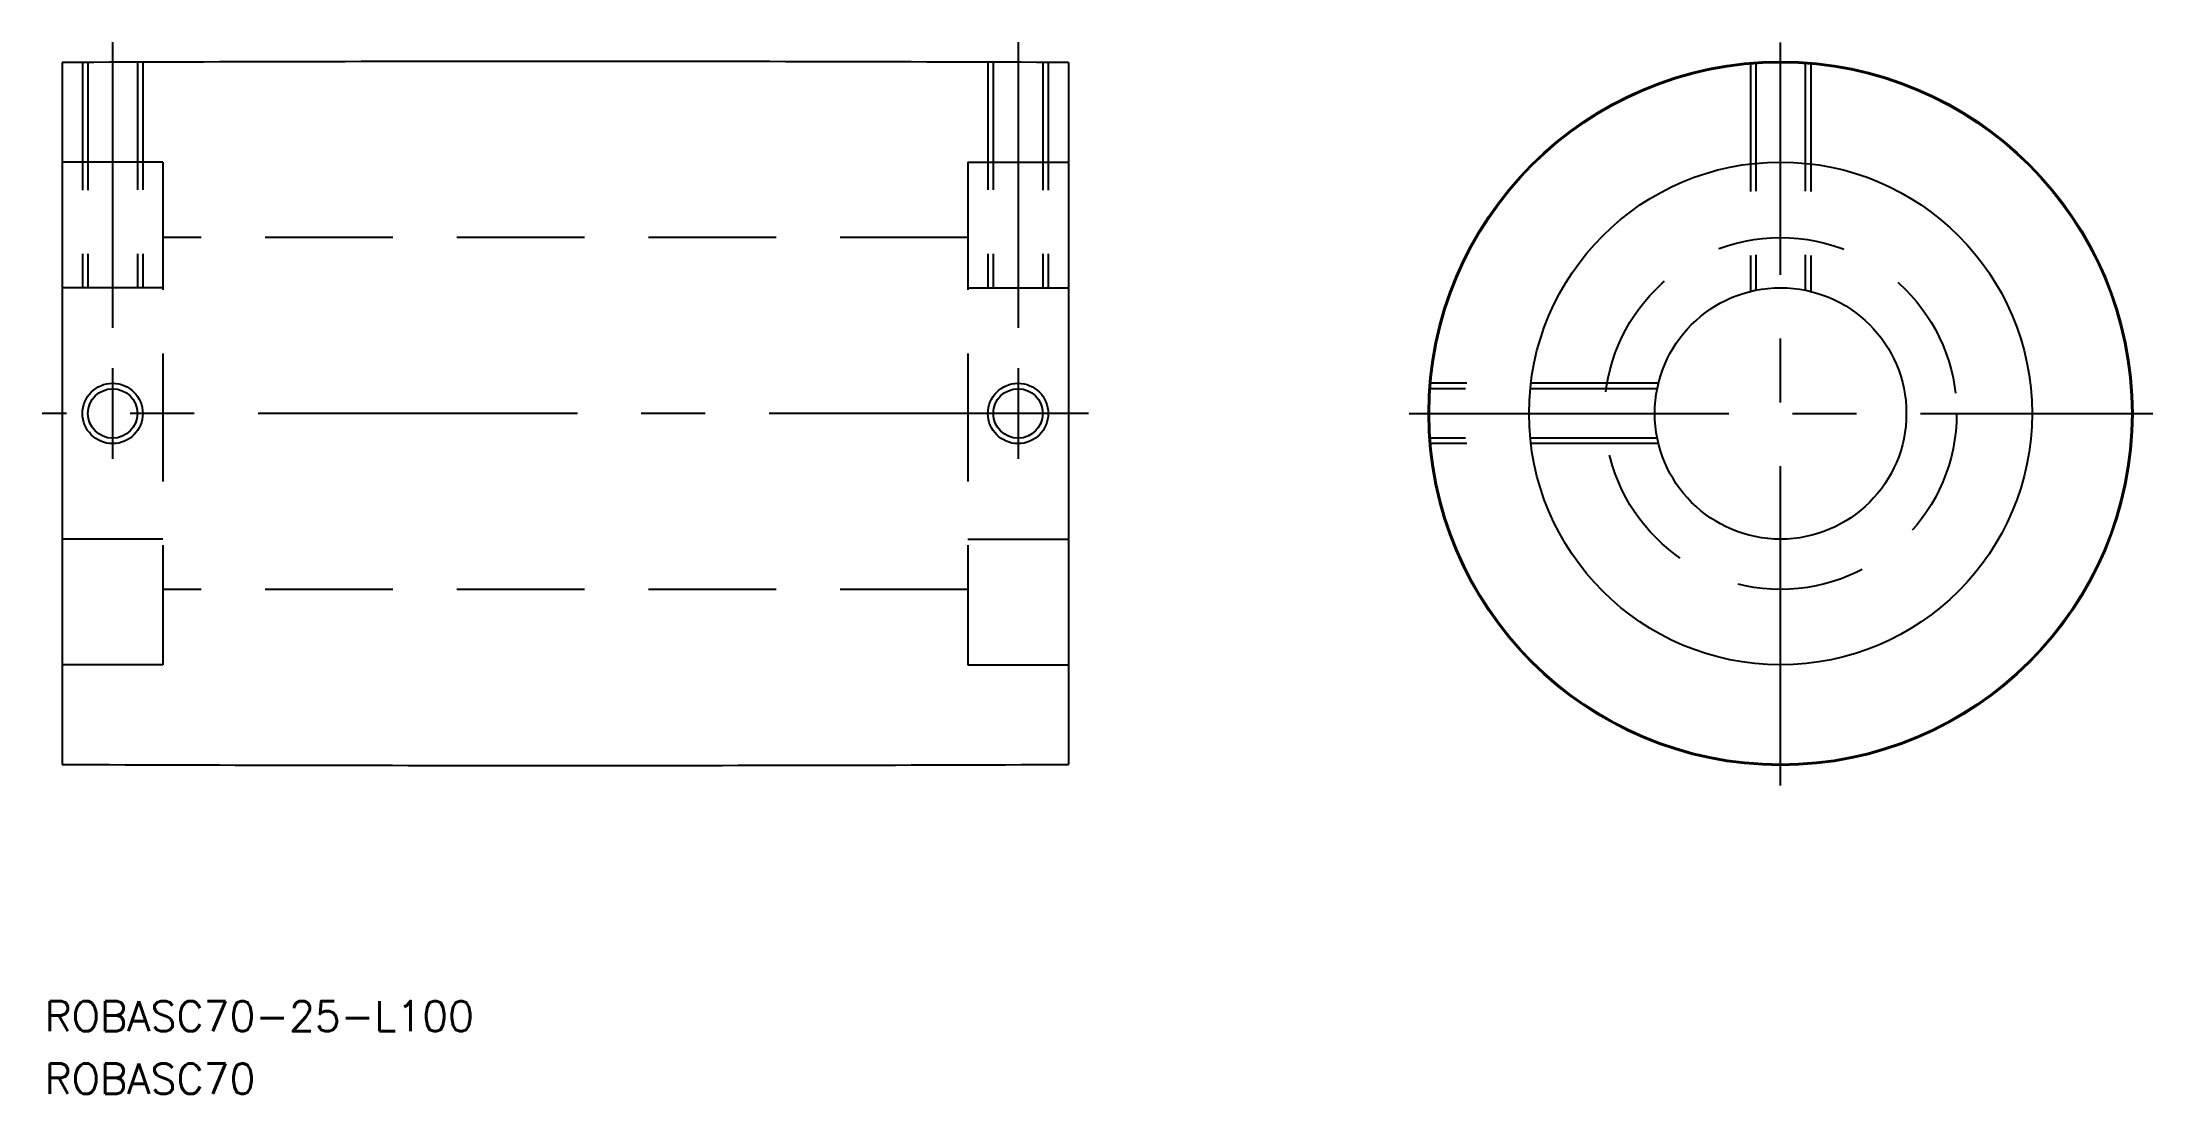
# Model space of a CAD drawing. Extents: x 148 to 358, y -68 to 37.
import ezdxf

# ---------------------------------------------------------------- set-up
doc = ezdxf.new("R2010")
doc.units = 0
doc.linetypes.add('CENTER', pattern=[50.8, 31.75, -6.35, 6.35, -6.35])
doc.linetypes.add('DASHED', pattern=[19.05, 12.7, -6.35])
doc.layers.get('0').update_dxf_attribs({"linetype": 'CONTINUOUS'})
doc.layers.add('CENTER', color=1, linetype='CONTINUOUS')
doc.styles.get("Standard").update_dxf_attribs({"font": 'txt.shx', "height": 3, "bigfont": 'bigfont.shx'})

# ---------------------------------------------------------------- blocks, each defined once
blk = doc.blocks.new('*U11')
at = {"color": 7, "linetype": 'CONTINUOUS'}
blk.add_text('ROBASC70-25-L100', height=3, dxfattribs=at).set_placement((148.23, -61.43))
blk = doc.blocks.new('*U12')
at = {"color": 7, "linetype": 'CONTINUOUS'}
blk.add_text('ROBASC70', height=3, dxfattribs=at).set_placement((148.23, -67.65))

msp = doc.modelspace()

# ---------------------------------------------------------------- linework, layer by layer
at = {"color": 7, "linetype": 'CONTINUOUS'}
for p, q in [((150, 34.9), (150, -34.9)), ((250, 34.9), (250, -34.9))]:
    msp.add_line(p, q, dxfattribs=at)
at = {"color": 3, "linetype": 'DASHED'}
for p, q in [((152, 34.91), (152, 12.5)), ((152.54, 34.91), (152.54, 12.5)), ((157.46, 34.93), (157.46, 12.5)), ((158, 34.93), (158, 12.5)), ((242, 34.93), (242, 12.5)), ((242.54, 34.93), (242.54, 12.5)), ((247.46, 34.91), (247.46, 12.5)), ((248, 34.91), (248, 12.5)), ((317.79, 34.77), (317.79, 12.13)), ((318.33, 34.81), (318.33, 12.26)), ((323.25, 34.81), (323.25, 12.26)), ((323.79, 34.77), (323.79, 12.13)), ((160, 25), (150, 25)), ((160, 25), (160, -25)), ((240, 25), (240, -25)), ((240, 25), (250, 25)), ((240, 17.5), (160, 17.5)), ((160, 12.5), (150, 12.5)), ((240, 12.5), (250, 12.5)), ((308.53, 2.46), (285.98, 2.46)), ((308.65, 3), (286.02, 3)), ((308.53, -2.46), (285.98, -2.46)), ((308.65, -3), (286.02, -3)), ((160, -12.5), (150, -12.5)), ((240, -12.5), (250, -12.5)), ((240, -17.5), (160, -17.5)), ((160, -25), (150, -25)), ((240, -25), (250, -25))]:
    msp.add_line(p, q, dxfattribs=at)
at = {"color": 7, "linetype": 'CONTINUOUS'}
for centre, radius in [((320.79, 0), 35), ((320.79, 0), 34.9), ((320.79, 0), 25), ((320.79, 0), 12.5), ((155, 0), 2.46), ((245, 0), 2.46)]:
    msp.add_circle(centre, radius, dxfattribs=at)
at = {"color": 3, "linetype": 'DASHED'}
msp.add_circle((320.79, 0), 17.5, dxfattribs=at)
at = {"color": 3, "linetype": 'CONTINUOUS'}
for centre in [(155, 0), (245, 0)]:
    msp.add_circle(centre, 3, dxfattribs=at)
at = {"color": 7, "linetype": 'CONTINUOUS'}
for centre, start, end in [((200, -12465.05), 89.770817, 90.229183), ((200, 12465.05), 269.770817, 270.229183)]:
    msp.add_arc(centre, 12500.05, start, end, dxfattribs=at)
at = {"layer": 'CENTER', "color": 1, "linetype": 'CENTER'}
for p, q in [((155, 36.92), (155, 8.5)), ((245, 36.92), (245, 8.5)), ((320.79, -37), (320.79, 36.9)), ((155, 4.5), (155, -4.5)), ((245, 4.5), (245, -4.5)), ((252, 0), (148, 0)), ((283.89, 0), (357.79, 0))]:
    msp.add_line(p, q, dxfattribs=at)

# ---------------------------------------------------------------- block references
at = {"color": 7, "linetype": 'CONTINUOUS'}
for name in ['*U11', '*U12']:
    msp.add_blockref(name, (0, 0), dxfattribs=at)

doc.saveas('drawing.dxf')
